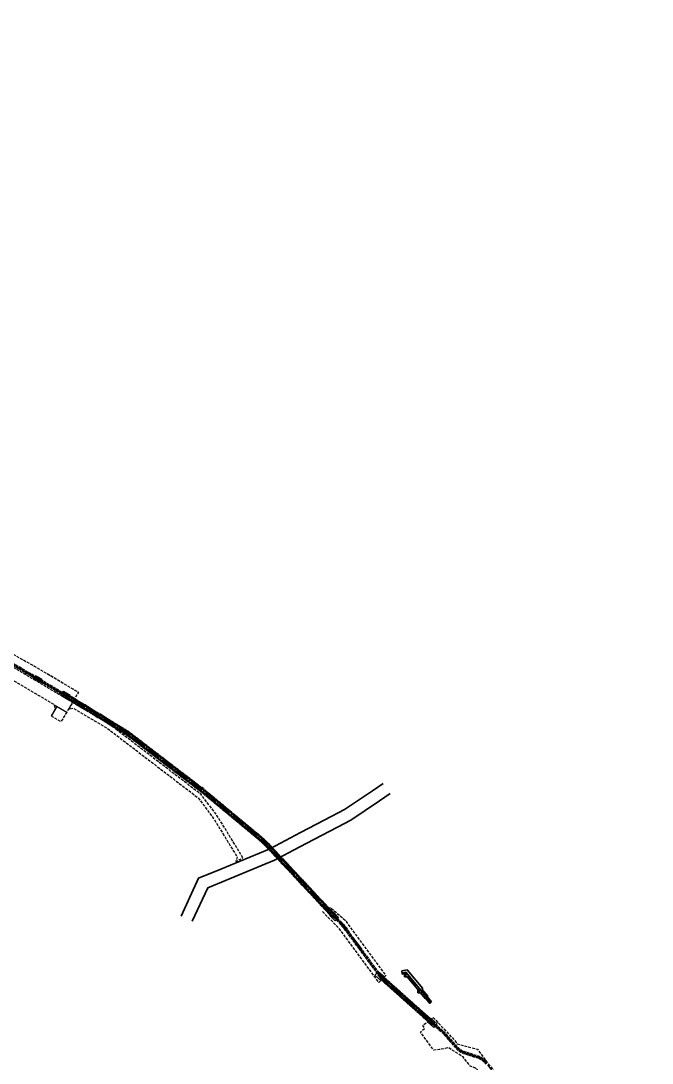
# Model space of a CAD drawing. Header units: metres. Extents: x 2692905 to 2694454, y 1247926 to 1251131.
# Drawn here: x 2693630 to 2694191, y 1248603 to 1249531 of the extents above; entities that cross this region are included whole.
import ezdxf

# ---------------------------------------------------------------- set-up
doc = ezdxf.new("R2010")
doc.units = ezdxf.units.M
for name, pattern in [('ACAD_ISO02W100', [15, 12, -3]), ('AV Servitute', [3.5, 2.5, -1]), ('AXE Kabelleitungsachse', [16, 12, -1.5, 1, -1.5]), ('Servitute', [3.2, 2.5, -0.7])]:
    doc.linetypes.add(name, pattern=pattern)
doc.layers.add('_KONSTRUKTION', color=6, linetype='Continuous', lineweight=25, plot=False)
doc.layers.add('Gewässerraum', color=7, linetype='Continuous', lineweight=35, true_color=0x00c7c7)
doc.layers.add('linie', color=7, linetype='Continuous', lineweight=25, true_color=0xff6161)
for name, color, linetype, lineweight in [('N1KLT_Achse', 1, 'AXE Kabelleitungsachse', 25), ('N1KLT_Rand', 1, 'Servitute', 50), ('SIT-BAU-TXT_sw025', 7, 'AV Servitute', 25), ('SIT-ROD-TXT_sw025', 7, 'AV Servitute', 25)]:
    doc.layers.add(name, color=color, linetype=linetype, lineweight=lineweight)

msp = doc.modelspace()

# ---------------------------------------------------------------- linework, layer by layer
at = {"linetype": 'ACAD_ISO02W100', "lineweight": 25, "ltscale": 0.1}
for p, q in [((2693916.44, 1248724.14), (2693917.24, 1248724.73)), ((2693917.68, 1248722.45), (2693916.44, 1248724.14)), ((2693916.72, 1248724.6), (2693916.65, 1248724.69)), ((2693917.24, 1248724.73), (2693918.49, 1248723.04)), ((2693917.68, 1248722.45), (2693918.49, 1248723.04))]:
    msp.add_line(p, q, dxfattribs=at)
at = {"linetype": 'Continuous', "lineweight": -2}
msp.add_lwpolyline([(2693917.64, 1248722.17), (2693916.16, 1248724.18), (2693917.29, 1248725.01), (2693918.77, 1248723)], close=True, dxfattribs=at)
at = {"layer": '_KONSTRUKTION', "transparency": 33554585}
for p, q in [((2693667.18, 1248931.23), (2693667.43, 1248931.66)), ((2693666.92, 1248930.8), (2693667.18, 1248931.23)), ((2693910.18, 1248731.56), (2693909.82, 1248731.21)), ((2693910.54, 1248731.91), (2693910.18, 1248731.56)), ((2693952.38, 1248679), (2693952.19, 1248678.77)), ((2693952.19, 1248678.77), (2693952.29, 1248678.88)), ((2693998.34, 1248635.96), (2693998.5, 1248635.82)), ((2693998.82, 1248636.19), (2693998.66, 1248636.33))]:
    msp.add_line(p, q, dxfattribs=at)
at = {"layer": '_KONSTRUKTION', "transparency": 33554687}
for p, q in [((2693656.71, 1248911.57), (2693661.8, 1248920.18)), ((2693659.22, 1248921.71), (2693670.41, 1248915.09)), ((2693973.39, 1248685.56, 452), (2693968.57, 1248684.7, 452)), ((2693968.57, 1248684.7, 452), (2693969.11, 1248681.65, 452)), ((2693969.11, 1248681.65, 452), (2693971.02, 1248681.99, 452)), ((2693972.3, 1248683.55, 452), (2693969.29, 1248683.02, 452)), ((2693969.29, 1248683.02, 454.5), (2693972.3, 1248683.55, 454.5)), ((2693969.34, 1248682.72, 452), (2693969.29, 1248683.02, 452)), ((2693969.29, 1248683.02, 454.5), (2693969.34, 1248682.72, 454.5)), ((2693969.34, 1248682.72, 452), (2693971.95, 1248683.19, 452)), ((2693971.95, 1248683.19, 454.5), (2693969.34, 1248682.72, 454.5)), ((2693971.02, 1248681.99, 452), (2693971.12, 1248679.4, 452)), ((2693971.95, 1248683.19, 452), (2693972.08, 1248679.43, 452)), ((2693972.08, 1248679.43, 454.5), (2693971.95, 1248683.19, 454.5)), ((2693972.25, 1248683.24, 452), (2693972.29, 1248683.25, 452)), ((2693972.29, 1248683.25, 454.5), (2693972.25, 1248683.24, 454.5)), ((2693972.38, 1248679.45, 452), (2693972.25, 1248683.24, 452)), ((2693972.25, 1248683.24, 454.5), (2693972.38, 1248679.45, 454.5)), ((2693972.29, 1248683.25, 452), (2693975.49, 1248679.45, 452)), ((2693975.49, 1248679.45, 454.5), (2693972.29, 1248683.25, 454.5)), ((2693972.3, 1248683.55, 452), (2693984.42, 1248669.14, 452)), ((2693984.42, 1248669.14, 454.5), (2693972.3, 1248683.55, 454.5)), ((2693987.24, 1248669.09, 452), (2693973.39, 1248685.56, 452)), ((2693971.12, 1248679.4, 452), (2693972.08, 1248679.43, 452)), ((2693972.08, 1248679.43, 454.5), (2693972.38, 1248679.45, 454.5)), ((2693972.38, 1248679.45, 452), (2693973.52, 1248679.49, 452)), ((2693973.52, 1248679.49, 452), (2693983.02, 1248668.19, 452)), ((2693974.8, 1248678.87, 452), (2693975.49, 1248679.45, 452)), ((2693975.49, 1248679.45, 454.5), (2693974.8, 1248678.87, 454.5)), ((2693974.8, 1248678.87, 452), (2693975.77, 1248677.72, 452)), ((2693975.77, 1248677.72, 454.5), (2693974.8, 1248678.87, 454.5)), ((2693976.46, 1248678.3, 452), (2693975.77, 1248677.72, 452)), ((2693976.46, 1248678.3, 454.5), (2693975.77, 1248677.72, 454.5)), ((2693976.46, 1248678.3, 452), (2693978.54, 1248675.82, 452)), ((2693978.54, 1248675.82, 454.5), (2693976.46, 1248678.3, 454.5)), ((2693977.85, 1248675.24, 452), (2693978.54, 1248675.82, 452)), ((2693978.54, 1248675.82, 454.5), (2693977.85, 1248675.24, 454.5)), ((2693977.85, 1248675.24, 452), (2693978.76, 1248674.16, 452)), ((2693978.76, 1248674.16, 454.5), (2693977.85, 1248675.24, 454.5)), ((2693978.38, 1248673.84, 452), (2693978.76, 1248674.16, 452)), ((2693978.76, 1248674.16, 454.5), (2693978.38, 1248673.84, 454.5)), ((2693978.38, 1248673.84, 452), (2693979.66, 1248672.31, 452)), ((2693979.66, 1248672.31, 454.5), (2693978.38, 1248673.84, 454.5)), ((2693980.05, 1248672.63, 452), (2693979.66, 1248672.31, 452)), ((2693980.05, 1248672.63, 454.5), (2693979.66, 1248672.31, 454.5)), ((2693980.05, 1248672.63, 452), (2693981.13, 1248671.34, 452)), ((2693981.13, 1248671.34, 454.5), (2693980.05, 1248672.63, 454.5)), ((2693981.82, 1248671.92, 452), (2693981.13, 1248671.34, 452)), ((2693981.82, 1248671.92, 454.5), (2693981.13, 1248671.34, 454.5)), ((2693981.82, 1248671.92, 452), (2693984.12, 1248669.19, 452)), ((2693984.12, 1248669.19, 454.5), (2693981.82, 1248671.92, 454.5)), ((2693983.02, 1248668.19, 452), (2693982.97, 1248665.11, 452)), ((2693982.97, 1248665.11, 452), (2693984.05, 1248665.09, 452)), ((2693984.12, 1248669.19, 452), (2693984.05, 1248665.09, 452)), ((2693984.05, 1248665.09, 454.5), (2693984.12, 1248669.19, 454.5)), ((2693984.05, 1248665.09, 454.5), (2693984.35, 1248665.09, 454.5)), ((2693984.35, 1248665.09, 452), (2693984.41, 1248668.43, 452)), ((2693984.41, 1248668.43, 454.5), (2693984.35, 1248665.09, 454.5)), ((2693984.35, 1248665.09, 452), (2693985.27, 1248665.07, 452)), ((2693984.61, 1248668.43, 452), (2693984.41, 1248668.43, 452)), ((2693984.41, 1248668.43, 454.5), (2693984.61, 1248668.43, 454.5)), ((2693984.42, 1248669.14, 452), (2693984.42, 1248669.12, 452)), ((2693984.42, 1248669.12, 454.5), (2693984.42, 1248669.14, 454.5)), ((2693986, 1248667.24, 452), (2693984.42, 1248669.12, 452)), ((2693984.42, 1248669.12, 454.5), (2693986, 1248667.24, 454.5)), ((2693984.61, 1248668.43, 452), (2693985.77, 1248667.05, 452)), ((2693984.61, 1248668.43, 452), (2693984.61, 1248668.43, 452)), ((2693984.61, 1248668.43, 454.5), (2693984.61, 1248668.43, 454.5)), ((2693985.77, 1248667.05, 454.5), (2693984.61, 1248668.43, 454.5)), ((2693985.27, 1248665.07, 452), (2693989.38, 1248660.17, 452)), ((2693985.77, 1248667.05, 452), (2693994.35, 1248656.48, 452)), ((2693994.35, 1248656.48, 454.5), (2693985.77, 1248667.05, 454.5)), ((2693994.58, 1248656.67, 452), (2693986, 1248667.24, 452)), ((2693986, 1248667.24, 454.5), (2693994.58, 1248656.67, 454.5)), ((2693986.48, 1248668.45, 452), (2693987.24, 1248669.09, 452)), ((2693991.76, 1248662.17, 452), (2693986.48, 1248668.45, 452)), ((2693989.38, 1248660.17, 452), (2693989.61, 1248660.37, 452)), ((2693989.61, 1248660.37, 452), (2693993.54, 1248655.7, 452)), ((2693991.3, 1248661.78, 452), (2693991.76, 1248662.17, 452)), ((2693995.22, 1248657.12, 452), (2693991.3, 1248661.78, 452)), ((2693993.54, 1248655.7, 452), (2693995.22, 1248657.12, 452)), ((2693994.58, 1248656.67, 452), (2693994.35, 1248656.48, 452)), ((2693994.58, 1248656.67, 454.5), (2693994.35, 1248656.48, 454.5))]:
    msp.add_line(p, q, dxfattribs=at)
at = {"layer": '_KONSTRUKTION', "transparency": 33554687, "extrusion": (-0.174729, 0.984617, 0)}
for p, q in [((2693968.57, 1248684.7, 451.3), (2693973.39, 1248685.56, 451.3)), ((2693973.39, 1248685.56, 452), (2693968.57, 1248684.7, 452)), ((2693968.57, 1248684.7, 452), (2693968.57, 1248684.7, 451.3)), ((2693969.29, 1248683.02, 454.5), (2693972.3, 1248683.55, 454.5)), ((2693972.3, 1248683.55, 452), (2693969.29, 1248683.02, 452)), ((2693969.29, 1248683.02, 452), (2693969.29, 1248683.02, 454.5)), ((2693972.3, 1248683.55, 454.5), (2693972.3, 1248683.55, 452)), ((2693973.39, 1248685.56, 452), (2693973.39, 1248685.56, 451.3))]:
    msp.add_line(p, q, dxfattribs=at)
at = {"layer": '_KONSTRUKTION', "transparency": 33554687, "extrusion": (0, 0, -1)}
for p, q in [((2693968.57, 1248684.7, 451.3), (2693973.39, 1248685.56, 451.3)), ((2693969.11, 1248681.65, 451.3), (2693968.57, 1248684.7, 451.3)), ((2693971.02, 1248681.99, 451.3), (2693969.11, 1248681.65, 451.3)), ((2693971.12, 1248679.4, 451.3), (2693971.02, 1248681.99, 451.3)), ((2693973.39, 1248685.56, 451.3), (2693987.24, 1248669.09, 451.3)), ((2693973.52, 1248679.49, 451.3), (2693971.12, 1248679.4, 451.3)), ((2693983.02, 1248668.19, 451.3), (2693973.52, 1248679.49, 451.3)), ((2693982.97, 1248665.11, 451.3), (2693983.02, 1248668.19, 451.3)), ((2693985.27, 1248665.07, 451.3), (2693982.97, 1248665.11, 451.3)), ((2693989.38, 1248660.17, 451.3), (2693985.27, 1248665.07, 451.3)), ((2693987.24, 1248669.09, 451.3), (2693986.48, 1248668.45, 451.3)), ((2693986.48, 1248668.45, 451.3), (2693991.76, 1248662.17, 451.3)), ((2693989.61, 1248660.37, 451.3), (2693989.38, 1248660.17, 451.3)), ((2693993.54, 1248655.7, 451.3), (2693989.61, 1248660.37, 451.3)), ((2693991.76, 1248662.17, 451.3), (2693991.3, 1248661.78, 451.3)), ((2693991.3, 1248661.78, 451.3), (2693995.22, 1248657.12, 451.3)), ((2693995.22, 1248657.12, 451.3), (2693993.54, 1248655.7, 451.3))]:
    msp.add_line(p, q, dxfattribs=at)
at = {"layer": '_KONSTRUKTION', "transparency": 33554687, "extrusion": (-0.984617, -0.174729, 0)}
for p, q in [((2693969.11, 1248681.65, 451.3), (2693968.57, 1248684.7, 451.3)), ((2693968.57, 1248684.7, 452), (2693969.11, 1248681.65, 452)), ((2693968.57, 1248684.7, 452), (2693968.57, 1248684.7, 451.3)), ((2693969.11, 1248681.65, 452), (2693969.11, 1248681.65, 451.3)), ((2693969.29, 1248683.02, 454.5), (2693969.34, 1248682.72, 454.5)), ((2693969.29, 1248683.02, 452), (2693969.29, 1248683.02, 454.5)), ((2693969.34, 1248682.72, 452), (2693969.29, 1248683.02, 452)), ((2693969.34, 1248682.72, 454.5), (2693969.34, 1248682.72, 452))]:
    msp.add_line(p, q, dxfattribs=at)
at = {"layer": '_KONSTRUKTION', "transparency": 33554687, "extrusion": (0.174729, -0.984617, 0)}
for p, q in [((2693971.02, 1248681.99, 451.3), (2693969.11, 1248681.65, 451.3)), ((2693969.11, 1248681.65, 452), (2693971.02, 1248681.99, 452)), ((2693969.11, 1248681.65, 452), (2693969.11, 1248681.65, 451.3)), ((2693971.95, 1248683.19, 454.5), (2693969.34, 1248682.72, 454.5)), ((2693969.34, 1248682.72, 452), (2693971.95, 1248683.19, 452)), ((2693969.34, 1248682.72, 454.5), (2693969.34, 1248682.72, 452)), ((2693971.02, 1248681.99, 452), (2693971.02, 1248681.99, 451.3)), ((2693971.95, 1248683.19, 454.5), (2693971.95, 1248683.19, 452)), ((2693972.29, 1248683.25, 454.5), (2693972.25, 1248683.24, 454.5)), ((2693972.25, 1248683.24, 452), (2693972.29, 1248683.25, 452)), ((2693972.25, 1248683.24, 452), (2693972.25, 1248683.24, 454.5)), ((2693972.29, 1248683.25, 454.5), (2693972.29, 1248683.25, 452))]:
    msp.add_line(p, q, dxfattribs=at)
at = {"layer": '_KONSTRUKTION', "transparency": 33554687, "extrusion": (-0.999352, -0.035997, 0)}
for p, q in [((2693971.12, 1248679.4, 451.3), (2693971.02, 1248681.99, 451.3)), ((2693971.02, 1248681.99, 452), (2693971.12, 1248679.4, 452)), ((2693971.02, 1248681.99, 452), (2693971.02, 1248681.99, 451.3)), ((2693972.08, 1248679.43, 454.5), (2693971.95, 1248683.19, 454.5)), ((2693971.95, 1248683.19, 454.5), (2693971.95, 1248683.19, 452)), ((2693971.95, 1248683.19, 452), (2693972.08, 1248679.43, 452)), ((2693971.12, 1248679.4, 452), (2693971.12, 1248679.4, 451.3)), ((2693972.08, 1248679.43, 452), (2693972.08, 1248679.43, 454.5))]:
    msp.add_line(p, q, dxfattribs=at)
at = {"layer": '_KONSTRUKTION', "transparency": 33554687, "extrusion": (0.999352, 0.035997, 0)}
for p, q in [((2693972.38, 1248679.45, 452), (2693972.25, 1248683.24, 452)), ((2693972.25, 1248683.24, 452), (2693972.25, 1248683.24, 454.5)), ((2693972.25, 1248683.24, 454.5), (2693972.38, 1248679.45, 454.5)), ((2693972.38, 1248679.45, 454.5), (2693972.38, 1248679.45, 452))]:
    msp.add_line(p, q, dxfattribs=at)
at = {"layer": '_KONSTRUKTION', "transparency": 33554687, "extrusion": (-0.765338, -0.643628, 0)}
for p, q in [((2693975.49, 1248679.45, 454.5), (2693972.29, 1248683.25, 454.5)), ((2693972.29, 1248683.25, 454.5), (2693972.29, 1248683.25, 452)), ((2693972.29, 1248683.25, 452), (2693975.49, 1248679.45, 452)), ((2693983.02, 1248668.19, 451.3), (2693973.52, 1248679.49, 451.3)), ((2693973.52, 1248679.49, 452), (2693983.02, 1248668.19, 452)), ((2693973.52, 1248679.49, 452), (2693973.52, 1248679.49, 451.3)), ((2693974.8, 1248678.87, 452), (2693975.77, 1248677.72, 452)), ((2693975.77, 1248677.72, 454.5), (2693974.8, 1248678.87, 454.5)), ((2693974.8, 1248678.87, 454.5), (2693974.8, 1248678.87, 452)), ((2693975.49, 1248679.45, 452), (2693975.49, 1248679.45, 454.5)), ((2693975.77, 1248677.72, 452), (2693975.77, 1248677.72, 454.5)), ((2693976.46, 1248678.3, 454.5), (2693976.46, 1248678.3, 452)), ((2693976.46, 1248678.3, 452), (2693978.54, 1248675.82, 452)), ((2693978.54, 1248675.82, 454.5), (2693976.46, 1248678.3, 454.5)), ((2693978.76, 1248674.16, 454.5), (2693977.85, 1248675.24, 454.5)), ((2693977.85, 1248675.24, 454.5), (2693977.85, 1248675.24, 452)), ((2693977.85, 1248675.24, 452), (2693978.76, 1248674.16, 452)), ((2693978.38, 1248673.84, 452), (2693979.66, 1248672.31, 452)), ((2693979.66, 1248672.31, 454.5), (2693978.38, 1248673.84, 454.5)), ((2693978.38, 1248673.84, 454.5), (2693978.38, 1248673.84, 452)), ((2693978.54, 1248675.82, 452), (2693978.54, 1248675.82, 454.5)), ((2693978.76, 1248674.16, 452), (2693978.76, 1248674.16, 454.5)), ((2693979.66, 1248672.31, 452), (2693979.66, 1248672.31, 454.5)), ((2693980.05, 1248672.63, 454.5), (2693980.05, 1248672.63, 452)), ((2693980.05, 1248672.63, 452), (2693981.13, 1248671.34, 452)), ((2693981.13, 1248671.34, 454.5), (2693980.05, 1248672.63, 454.5)), ((2693981.82, 1248671.92, 454.5), (2693981.82, 1248671.92, 452)), ((2693981.82, 1248671.92, 452), (2693984.12, 1248669.19, 452)), ((2693984.12, 1248669.19, 454.5), (2693981.82, 1248671.92, 454.5)), ((2693981.13, 1248671.34, 452), (2693981.13, 1248671.34, 454.5)), ((2693983.02, 1248668.19, 452), (2693983.02, 1248668.19, 451.3)), ((2693984.12, 1248669.19, 454.5), (2693984.12, 1248669.19, 452)), ((2693984.61, 1248668.43, 454.5), (2693984.61, 1248668.43, 452)), ((2693984.61, 1248668.43, 452), (2693985.77, 1248667.05, 452)), ((2693985.77, 1248667.05, 454.5), (2693984.61, 1248668.43, 454.5)), ((2693989.38, 1248660.17, 451.3), (2693985.27, 1248665.07, 451.3)), ((2693985.27, 1248665.07, 452), (2693989.38, 1248660.17, 452)), ((2693985.27, 1248665.07, 452), (2693985.27, 1248665.07, 451.3)), ((2693985.77, 1248667.05, 452), (2693985.77, 1248667.05, 454.5)), ((2693989.38, 1248660.17, 452), (2693989.38, 1248660.17, 451.3)), ((2693993.54, 1248655.7, 451.3), (2693989.61, 1248660.37, 451.3)), ((2693989.61, 1248660.37, 452), (2693993.54, 1248655.7, 452)), ((2693989.61, 1248660.37, 452), (2693989.61, 1248660.37, 451.3)), ((2693993.54, 1248655.7, 452), (2693993.54, 1248655.7, 451.3))]:
    msp.add_line(p, q, dxfattribs=at)
at = {"layer": '_KONSTRUKTION', "transparency": 33554687, "extrusion": (0.765338, 0.643628, 0)}
for p, q in [((2693984.42, 1248669.14, 454.5), (2693972.3, 1248683.55, 454.5)), ((2693972.3, 1248683.55, 452), (2693984.42, 1248669.14, 452)), ((2693972.3, 1248683.55, 454.5), (2693972.3, 1248683.55, 452)), ((2693973.39, 1248685.56, 451.3), (2693987.24, 1248669.09, 451.3)), ((2693973.39, 1248685.56, 452), (2693973.39, 1248685.56, 451.3)), ((2693987.24, 1248669.09, 452), (2693973.39, 1248685.56, 452)), ((2693984.42, 1248669.14, 454.5), (2693984.42, 1248669.14, 452)), ((2693986, 1248667.24, 452), (2693984.42, 1248669.12, 452)), ((2693984.42, 1248669.12, 452), (2693984.42, 1248669.12, 454.5)), ((2693984.42, 1248669.12, 454.5), (2693986, 1248667.24, 454.5)), ((2693986, 1248667.24, 454.5), (2693986, 1248667.24, 452)), ((2693986.48, 1248668.45, 451.3), (2693991.76, 1248662.17, 451.3)), ((2693986.48, 1248668.45, 452), (2693986.48, 1248668.45, 451.3)), ((2693991.76, 1248662.17, 452), (2693986.48, 1248668.45, 452)), ((2693987.24, 1248669.09, 451.3), (2693987.24, 1248669.09, 452)), ((2693991.3, 1248661.78, 451.3), (2693995.22, 1248657.12, 451.3)), ((2693991.3, 1248661.78, 452), (2693991.3, 1248661.78, 451.3)), ((2693995.22, 1248657.12, 452), (2693991.3, 1248661.78, 452)), ((2693991.76, 1248662.17, 452), (2693991.76, 1248662.17, 451.3)), ((2693995.22, 1248657.12, 452), (2693995.22, 1248657.12, 451.3))]:
    msp.add_line(p, q, dxfattribs=at)
at = {"layer": '_KONSTRUKTION', "transparency": 33554687, "extrusion": (0.035997, -0.999352, 0)}
for p, q in [((2693973.52, 1248679.49, 451.3), (2693971.12, 1248679.4, 451.3)), ((2693971.12, 1248679.4, 452), (2693972.08, 1248679.43, 452)), ((2693971.12, 1248679.4, 452), (2693971.12, 1248679.4, 451.3)), ((2693972.08, 1248679.43, 454.5), (2693972.38, 1248679.45, 454.5)), ((2693972.08, 1248679.43, 452), (2693972.08, 1248679.43, 454.5)), ((2693972.38, 1248679.45, 452), (2693973.52, 1248679.49, 452)), ((2693972.38, 1248679.45, 454.5), (2693972.38, 1248679.45, 452)), ((2693973.52, 1248679.49, 452), (2693973.52, 1248679.49, 451.3))]:
    msp.add_line(p, q, dxfattribs=at)
at = {"layer": '_KONSTRUKTION', "transparency": 33554687, "extrusion": (-0.643628, 0.765338, 0)}
for p, q in [((2693975.49, 1248679.45, 454.5), (2693974.8, 1248678.87, 454.5)), ((2693974.8, 1248678.87, 452), (2693975.49, 1248679.45, 452)), ((2693974.8, 1248678.87, 454.5), (2693974.8, 1248678.87, 452)), ((2693975.49, 1248679.45, 452), (2693975.49, 1248679.45, 454.5)), ((2693978.54, 1248675.82, 454.5), (2693977.85, 1248675.24, 454.5)), ((2693977.85, 1248675.24, 452), (2693978.54, 1248675.82, 452)), ((2693977.85, 1248675.24, 454.5), (2693977.85, 1248675.24, 452)), ((2693978.76, 1248674.16, 454.5), (2693978.38, 1248673.84, 454.5)), ((2693978.38, 1248673.84, 452), (2693978.76, 1248674.16, 452)), ((2693978.38, 1248673.84, 454.5), (2693978.38, 1248673.84, 452)), ((2693978.54, 1248675.82, 452), (2693978.54, 1248675.82, 454.5)), ((2693978.76, 1248674.16, 452), (2693978.76, 1248674.16, 454.5))]:
    msp.add_line(p, q, dxfattribs=at)
at = {"layer": '_KONSTRUKTION', "transparency": 33554687, "extrusion": (0.643628, -0.765338, 0)}
for p, q in [((2693976.46, 1248678.3, 452), (2693975.77, 1248677.72, 452)), ((2693976.46, 1248678.3, 454.5), (2693975.77, 1248677.72, 454.5)), ((2693975.77, 1248677.72, 452), (2693975.77, 1248677.72, 454.5)), ((2693976.46, 1248678.3, 454.5), (2693976.46, 1248678.3, 452)), ((2693980.05, 1248672.63, 452), (2693979.66, 1248672.31, 452)), ((2693980.05, 1248672.63, 454.5), (2693979.66, 1248672.31, 454.5)), ((2693979.66, 1248672.31, 452), (2693979.66, 1248672.31, 454.5)), ((2693980.05, 1248672.63, 454.5), (2693980.05, 1248672.63, 452)), ((2693981.82, 1248671.92, 452), (2693981.13, 1248671.34, 452)), ((2693981.82, 1248671.92, 454.5), (2693981.13, 1248671.34, 454.5)), ((2693981.82, 1248671.92, 454.5), (2693981.82, 1248671.92, 452)), ((2693981.13, 1248671.34, 452), (2693981.13, 1248671.34, 454.5)), ((2693987.24, 1248669.09, 451.3), (2693986.48, 1248668.45, 451.3)), ((2693986.48, 1248668.45, 452), (2693987.24, 1248669.09, 452)), ((2693986.48, 1248668.45, 452), (2693986.48, 1248668.45, 451.3)), ((2693987.24, 1248669.09, 451.3), (2693987.24, 1248669.09, 452)), ((2693989.61, 1248660.37, 451.3), (2693989.38, 1248660.17, 451.3)), ((2693989.38, 1248660.17, 452), (2693989.61, 1248660.37, 452)), ((2693989.38, 1248660.17, 452), (2693989.38, 1248660.17, 451.3)), ((2693989.61, 1248660.37, 452), (2693989.61, 1248660.37, 451.3)), ((2693991.76, 1248662.17, 451.3), (2693991.3, 1248661.78, 451.3)), ((2693991.3, 1248661.78, 452), (2693991.76, 1248662.17, 452)), ((2693991.3, 1248661.78, 452), (2693991.3, 1248661.78, 451.3)), ((2693991.76, 1248662.17, 452), (2693991.76, 1248662.17, 451.3)), ((2693995.22, 1248657.12, 451.3), (2693993.54, 1248655.7, 451.3)), ((2693993.54, 1248655.7, 452), (2693995.22, 1248657.12, 452)), ((2693993.54, 1248655.7, 452), (2693993.54, 1248655.7, 451.3)), ((2693995.22, 1248657.12, 452), (2693995.22, 1248657.12, 451.3))]:
    msp.add_line(p, q, dxfattribs=at)
at = {"layer": '_KONSTRUKTION', "transparency": 33554687, "extrusion": (-0.999866, 0.016355, 0)}
for p, q in [((2693982.97, 1248665.11, 451.3), (2693983.02, 1248668.19, 451.3)), ((2693983.02, 1248668.19, 452), (2693982.97, 1248665.11, 452)), ((2693982.97, 1248665.11, 452), (2693982.97, 1248665.11, 451.3)), ((2693983.02, 1248668.19, 452), (2693983.02, 1248668.19, 451.3)), ((2693984.05, 1248665.09, 454.5), (2693984.12, 1248669.19, 454.5)), ((2693984.12, 1248669.19, 452), (2693984.05, 1248665.09, 452)), ((2693984.05, 1248665.09, 452), (2693984.05, 1248665.09, 454.5)), ((2693984.12, 1248669.19, 454.5), (2693984.12, 1248669.19, 452))]:
    msp.add_line(p, q, dxfattribs=at)
at = {"layer": '_KONSTRUKTION', "transparency": 33554687, "extrusion": (-0.016355, -0.999866, 0)}
for p, q in [((2693982.97, 1248665.11, 452), (2693984.05, 1248665.09, 452)), ((2693982.97, 1248665.11, 452), (2693982.97, 1248665.11, 451.3)), ((2693985.27, 1248665.07, 451.3), (2693982.97, 1248665.11, 451.3)), ((2693984.05, 1248665.09, 454.5), (2693984.35, 1248665.09, 454.5)), ((2693984.05, 1248665.09, 452), (2693984.05, 1248665.09, 454.5)), ((2693984.35, 1248665.09, 454.5), (2693984.35, 1248665.09, 452)), ((2693984.35, 1248665.09, 452), (2693985.27, 1248665.07, 452)), ((2693984.41, 1248668.43, 454.5), (2693984.61, 1248668.43, 454.5)), ((2693984.41, 1248668.43, 452), (2693984.41, 1248668.43, 454.5)), ((2693984.61, 1248668.43, 452), (2693984.41, 1248668.43, 452)), ((2693984.61, 1248668.43, 454.5), (2693984.61, 1248668.43, 452)), ((2693985.27, 1248665.07, 452), (2693985.27, 1248665.07, 451.3))]:
    msp.add_line(p, q, dxfattribs=at)
at = {"layer": '_KONSTRUKTION', "transparency": 33554687, "extrusion": (0.999866, -0.016355, 0)}
for p, q in [((2693984.41, 1248668.43, 454.5), (2693984.35, 1248665.09, 454.5)), ((2693984.35, 1248665.09, 452), (2693984.41, 1248668.43, 452)), ((2693984.35, 1248665.09, 454.5), (2693984.35, 1248665.09, 452)), ((2693984.41, 1248668.43, 452), (2693984.41, 1248668.43, 454.5)), ((2693984.42, 1248669.14, 452), (2693984.42, 1248669.12, 452)), ((2693984.42, 1248669.14, 454.5), (2693984.42, 1248669.14, 452)), ((2693984.42, 1248669.12, 454.5), (2693984.42, 1248669.14, 454.5)), ((2693984.42, 1248669.12, 452), (2693984.42, 1248669.12, 454.5)), ((2693984.61, 1248668.43, 452), (2693984.61, 1248668.43, 452)), ((2693984.61, 1248668.43, 454.5), (2693984.61, 1248668.43, 452)), ((2693984.61, 1248668.43, 454.5), (2693984.61, 1248668.43, 454.5)), ((2693984.61, 1248668.43, 454.5), (2693984.61, 1248668.43, 452))]:
    msp.add_line(p, q, dxfattribs=at)
at = {"layer": '_KONSTRUKTION', "transparency": 33554687, "extrusion": (-0.776455, -0.630173, 0)}
for p, q in [((2693985.77, 1248667.05, 452), (2693994.35, 1248656.48, 452)), ((2693994.35, 1248656.48, 454.5), (2693985.77, 1248667.05, 454.5)), ((2693985.77, 1248667.05, 452), (2693985.77, 1248667.05, 454.5)), ((2693994.35, 1248656.48, 452), (2693994.35, 1248656.48, 454.5))]:
    msp.add_line(p, q, dxfattribs=at)
at = {"layer": '_KONSTRUKTION', "transparency": 33554687, "extrusion": (0.776455, 0.630173, 0)}
for p, q in [((2693986, 1248667.24, 454.5), (2693986, 1248667.24, 452)), ((2693986, 1248667.24, 454.5), (2693994.58, 1248656.67, 454.5)), ((2693994.58, 1248656.67, 452), (2693986, 1248667.24, 452)), ((2693994.58, 1248656.67, 454.5), (2693994.58, 1248656.67, 452))]:
    msp.add_line(p, q, dxfattribs=at)
at = {"layer": '_KONSTRUKTION', "transparency": 33554687, "extrusion": (0.630173, -0.776455, 0)}
for p, q in [((2693994.58, 1248656.67, 452), (2693994.35, 1248656.48, 452)), ((2693994.58, 1248656.67, 454.5), (2693994.35, 1248656.48, 454.5)), ((2693994.35, 1248656.48, 452), (2693994.35, 1248656.48, 454.5)), ((2693994.58, 1248656.67, 454.5), (2693994.58, 1248656.67, 452))]:
    msp.add_line(p, q, dxfattribs=at)
at = {"layer": 'Gewässerraum', "linetype": 'ByBlock', "flags": 128}
for points in [[(2693952.16, 1248851.68), (2693942.51, 1248845.1), (2693917.66, 1248828.48), (2693906.34, 1248822.45), (2693878.46, 1248807.86), (2693851.88, 1248793.81), (2693850.6, 1248793.12), (2693807.62, 1248775.42), (2693787.72, 1248767.32), (2693772.15, 1248733.55)], [(2693958.36, 1248842.59), (2693948.67, 1248835.98), (2693923.31, 1248819.03), (2693911.48, 1248812.72), (2693883.58, 1248798.13), (2693857.05, 1248784.1), (2693855.31, 1248783.17), (2693811.79, 1248765.24), (2693795.89, 1248758.77), (2693782.14, 1248728.94)]]:
    msp.add_lwpolyline(points, dxfattribs=at)
at = {"layer": 'linie', "linetype": 'ACAD_ISO02W100', "lineweight": 25, "ltscale": 0.1}
for p, q in [((2693641.26, 1248944.88), (2693642.74, 1248947.38)), ((2693646.6, 1248941.72), (2693641.26, 1248944.88)), ((2693641.82, 1248944.55), (2693643.3, 1248947.05)), ((2693648.07, 1248944.22), (2693642.74, 1248947.38)), ((2693647.52, 1248944.55), (2693646.04, 1248942.05)), ((2693646.6, 1248941.72), (2693648.07, 1248944.22))]:
    msp.add_line(p, q, dxfattribs=at)
at = {"layer": 'linie', "linetype": 'Continuous', "lineweight": -2}
for p, q in [((2693641.78, 1248946.14), (2693647.46, 1248942.78)), ((2693641.88, 1248946.32), (2693647.56, 1248942.96))]:
    msp.add_line(p, q, dxfattribs=at)
msp.add_lwpolyline([(2693646.67, 1248941.45), (2693640.99, 1248944.81), (2693642.67, 1248947.65), (2693648.35, 1248944.29)], close=True, dxfattribs=at)
at = {"layer": 'linie', "transparency": 33554687, "flags": 128}
for points in [[(2693665.17, 1248929.8), (2693667.46, 1248933.68), (2693673.49, 1248930.11), (2693671.2, 1248926.24)], [(2693904.31, 1248734.22), (2693907.53, 1248737.36), (2693912.42, 1248732.35), (2693909.2, 1248729.21)], [(2693944.74, 1248680.89), (2693947.7, 1248684.28), (2693952.98, 1248679.68), (2693950.02, 1248676.29)], [(2693991.91, 1248638.91), (2693994.87, 1248642.3), (2694000.14, 1248637.7), (2693997.18, 1248634.31)]]:
    msp.add_lwpolyline(points, close=True, dxfattribs=at)
at = {"layer": 'N1KLT_Achse', "transparency": 33554585, "flags": 128}
for points in [[(2694174.14, 1248421.92), (2694174.34, 1248420.84), (2694179.38, 1248419.06), (2694190.18, 1248429.31, 0.152317), (2694191.34, 1248431.39, 0.284447), (2694188.9, 1248438.13), (2694187.13, 1248439.64), (2694157.11, 1248465.34, 0.092277), (2694150.77, 1248469), (2694141.48, 1248472.28, -0.136523), (2694132.7, 1248478.44), (2694128.97, 1248482.97), (2694128.58, 1248483.49), (2694127.98, 1248484.29), (2694124.39, 1248489.12), (2694090.03, 1248542.69), (2694086.37, 1248547.47), (2694073.55, 1248564.23), (2694044.1, 1248602.26), (2694043.61, 1248602.9, 0.150662), (2694036.38, 1248607.98), (2694024.3, 1248611.9, -0.135941), (2694017.62, 1248616.32), (2694006.9, 1248628.62, 0.017028), (2694006.21, 1248629.37, 0.017106), (2694005.46, 1248630.07), (2693997.91, 1248636.66), (2693993.39, 1248640.61), (2693951.5, 1248677.98), (2693947.58, 1248682.62), (2693916.49, 1248724.91, 0.034852), (2693915.14, 1248726.5), (2693910.89, 1248730.86), (2693905.92, 1248735.79), (2693877.77, 1248765.89), (2693850.31, 1248795.27, 0.03159), (2693841.12, 1248803.93), (2693793.9, 1248843.12, 0.009747), (2693790.86, 1248845.55), (2693756.98, 1248871.5), (2693728.82, 1248893.08, 0.026549), (2693720.06, 1248899.08), (2693696, 1248913.75), (2693672.34, 1248928.18), (2693616.99, 1248960.93), (2693583.4, 1248979.97, 0.041732), (2693580.37, 1248981.36), (2693555.1, 1248990.55, -0.027349), (2693553.09, 1248991.41), (2693487.13, 1249023.95), (2693465.69, 1249033.75, 0.01026), (2693464.94, 1249034.07), (2693344.92, 1249083.1), (2693326.49, 1249090.24, -0.016848), (2693325.25, 1249090.77), (2693282.43, 1249110.78), (2693251.88, 1249125.31, -0.069364), (2693247.27, 1249128.35), (2693231.99, 1249141.78, 0.065), (2693227.69, 1249144.67), (2693225.73, 1249145.65), (2693220.32, 1249148.24), (2693178.65, 1249168.23, -0.011052), (2693177.86, 1249168.63), (2693126.18, 1249196.25), (2693124.83, 1249196.95), (2693124.31, 1249197.22, -0.02357), (2693116.18, 1249201.98), (2693108.9, 1249206.72), (2693048.71, 1249246.06), (2693014.65, 1249269.36, -0.045156), (2693000.75, 1249280.84), (2692982.25, 1249299.25, -0.054309), (2692954.84, 1249333.91, -0.032393), (2692942.27, 1249357.13), (2692932.56, 1249378.22), (2692929.64, 1249384.58, -0.063179), (2692928.11, 1249389.38), (2692921.71, 1249424.46), (2692919.84, 1249434.76), (2692919.51, 1249436.43), (2692914.16, 1249474.98, -0.04376), (2692913.95, 1249478.97), (2692914.93, 1249505.61, 0.032126), (2692914.89, 1249506.89), (2692914.46, 1249511.62, -0.060378), (2692914.49, 1249512.82), (2692916.8, 1249528.16, -0.047943), (2692917.03, 1249529.09), (2692918.23, 1249532.45, 0.032198), (2692918.58, 1249533.69), (2692923.11, 1249554.71, -0.023642), (2692923.66, 1249556.81), (2692929.36, 1249574.79), (2692931.73, 1249582.28), (2692932.03, 1249583.24, 0.041787), (2692932.22, 1249584.05), (2692932.96, 1249589.34, -0.053466), (2692934.45, 1249594.05), (2692937.26, 1249600.47), (2692949.99, 1249629.25), (2692959.15, 1249650.34, -0.024241), (2692962.15, 1249656.42), (2692965.84, 1249663.06), (2692977.59, 1249684.22), (2692991.69, 1249709.04, 0.012389), (2692992.16, 1249709.91), (2693011.28, 1249743.84), (2693015.18, 1249751.17), (2693024.35, 1249768.42, 0.053892), (2693032.34, 1249788.38, -0.087537), (2693045.12, 1249815, -0.195073), (2693099.15, 1249849.11), (2693114.36, 1249851.84, 0.290863), (2693120.67, 1249857.65), (2693121.01, 1249858.92), (2693125.89, 1249877.19), (2693127.57, 1249883.51), (2693140.11, 1249931.55, 0.02744), (2693140.44, 1249933.16), (2693143.12, 1249951.47, 0.028108), (2693143.27, 1249953.15), (2693144.07, 1249977.31), (2693143.98, 1249982.58), (2693143.64, 1250000.36, -0.046347), (2693143.84, 1250003.12), (2693146.29, 1250017.71), (2693148.73, 1250032.29, -0.122467), (2693151.61, 1250038.93), (2693156.11, 1250044.81), (2693157.36, 1250046.45, -0.088242), (2693165.11, 1250053.54), (2693183.25, 1250065.05), (2693190.89, 1250069.9), (2693238.34, 1250119.75), (2693242.62, 1250125.57), (2693278.45, 1250171.76, 0.139413), (2693288.67, 1250197.13), (2693290.75, 1250216.67), (2693292.03, 1250228.32), (2693293.88, 1250246.14, -0.034322), (2693294.11, 1250247.49), (2693295.06, 1250251.36, 0.032939), (2693295.18, 1250252.01), (2693296.89, 1250267.71, 0.039634), (2693296.91, 1250268.5), (2693296.71, 1250272.32, -0.038889), (2693296.75, 1250273.87), (2693298.25, 1250288.35, -0.162254), (2693304.76, 1250302.75), (2693368.78, 1250371.95, 0.015069), (2693369.77, 1250373.08), (2693418.23, 1250432.25, -0.024507), (2693419.87, 1250434.06), (2693462.19, 1250476.47, 0.110411), (2693467.14, 1250486.19), (2693473.39, 1250510.56, -0.018372), (2693473.81, 1250511.97), (2693475.46, 1250516.8, -0.006465), (2693475.63, 1250517.29), (2693479.59, 1250527.98, -0.047519), (2693481.3, 1250531.37), (2693482.31, 1250532.97, -0.098839), (2693487.7, 1250538.65), (2693491.63, 1250541.42, 0.081874), (2693496.26, 1250545.99), (2693502.98, 1250555.21, -0.053204), (2693505.82, 1250558.36), (2693511.07, 1250563.05, 0.033558), (2693512.95, 1250564.96), (2693516.79, 1250569.45, 0.24339), (2693518.83, 1250579.11, -0.196831), (2693519.34, 1250585.44), (2693522.8, 1250593.62, 0.292366), (2693518.29, 1250620.18), (2693484.41, 1250657.49, -0.388398), (2693484.52, 1250697.99), (2693509.46, 1250725.1), (2693518.95, 1250736.76), (2693523.16, 1250742.91), (2693527.08, 1250749.38), (2693547.23, 1250785.54, 0.084738), (2693549.47, 1250791.89), (2693563.56, 1250873.92, -0.192431), (2693571.54, 1250888.29)], [(2693947.32, 1248682.38, -0.010226), (2693947.55, 1248682.03), (2693949.98, 1248678.22, 0.068812), (2693951.73, 1248676.17), (2693992.02, 1248640.22, 0.037968), (2693993.21, 1248639.31), (2693997.07, 1248636.8, -0.017901), (2693997.66, 1248636.38, -0.017901)], [(2693947.89, 1248682.9, 0.024262), (2693948.59, 1248682.21), (2693952.28, 1248678.89, 0.000757), (2693952.31, 1248678.87), (2693993.69, 1248641.94, -0.033095), (2693994.6, 1248641.01), (2693997.65, 1248637.47, 0.01785), (2693998.14, 1248636.93, 0.01785)]]:
    msp.add_lwpolyline(points, format="xyb", dxfattribs=at)
at = {"layer": 'N1KLT_Achse', "transparency": 33554687, "flags": 128}
for points in [[(2693666.45, 1248931.96), (2693666.59, 1248931.87, 0.041311), (2693668.08, 1248931.15), (2693672.15, 1248929.57, -0.044636), (2693673.74, 1248928.79), (2693696.65, 1248914.82), (2693720.71, 1248900.15, -0.026549), (2693729.58, 1248894.07), (2693757.74, 1248872.5), (2693791.62, 1248846.54, -0.009747), (2693794.7, 1248844.08), (2693841.92, 1248804.89, -0.03159), (2693851.22, 1248796.13), (2693878.69, 1248766.75), (2693906.38, 1248737.13, -0.032034), (2693907.19, 1248736.14), (2693909.87, 1248732.41, 0.041469), (2693910.95, 1248731.15), (2693911.07, 1248731.03)], [(2693666.19, 1248931.53), (2693666.34, 1248931.44, -0.041315), (2693667.69, 1248930.48), (2693671.12, 1248927.59, 0.03799), (2693672.36, 1248926.7), (2693695.35, 1248912.68), (2693719.41, 1248898.01, -0.026549), (2693728.06, 1248892.09), (2693756.22, 1248870.51), (2693790.1, 1248844.56, -0.009747), (2693793.11, 1248842.16), (2693840.33, 1248802.97, -0.03159), (2693849.4, 1248794.42), (2693876.86, 1248765.04), (2693904.33, 1248735.66, 0.050596), (2693905.85, 1248734.33), (2693909.33, 1248731.86, -0.041253), (2693910.59, 1248730.8), (2693910.71, 1248730.68)]]:
    msp.add_lwpolyline(points, format="xyb", dxfattribs=at)
at = {"layer": 'N1KLT_Rand', "linetype": 'ByBlock'}
msp.add_line((2693924.82, 1248714.43), (2693931.45, 1248705.41), dxfattribs=at)
at = {"layer": 'N1KLT_Rand', "transparency": 33554687, "flags": 128}
for points in [[(2692929.18, 1249384.37), (2692929.23, 1249384.27, -0.04453), (2692929.82, 1249382.62), (2692930.64, 1249379.43, 0.04453), (2692931.25, 1249377.73), (2692931.29, 1249377.63), (2692941, 1249356.54, 0.032393), (2692953.65, 1249333.16, 0.054316), (2692981.25, 1249298.27), (2692999.77, 1249279.84, 0.045156), (2693013.86, 1249268.21), (2693047.93, 1249244.9), (2693108.14, 1249205.54), (2693115.41, 1249200.81, 0.02357), (2693123.66, 1249195.98), (2693124.18, 1249195.71), (2693124.93, 1249195.32, 0.034124), (2693126.18, 1249194.78), (2693130.54, 1249193.23, -0.037304), (2693131.9, 1249192.62), (2693177.62, 1249168.19, 0.011052), (2693178.43, 1249167.78), (2693219.42, 1249148.12, -0.037311), (2693220.71, 1249147.38), (2693224.55, 1249144.77, 0.033747), (2693225.71, 1249144.09), (2693227.07, 1249143.42, -0.065), (2693231.07, 1249140.73), (2693246.35, 1249127.3, 0.069364), (2693251.28, 1249124.05), (2693281.84, 1249109.51), (2693324.65, 1249089.51, 0.016848), (2693325.98, 1249088.94), (2693344.4, 1249081.8), (2693464.41, 1249032.78, -0.01026), (2693465.11, 1249032.48), (2693486.53, 1249022.68), (2693552.47, 1248990.16, 0.027349), (2693554.63, 1248989.24), (2693579.89, 1248980.05, -0.041732), (2693582.71, 1248978.75), (2693609.69, 1248963.61, 0.03259), (2693610.86, 1248963.04), (2693615.19, 1248961.28, -0.03725), (2693616.52, 1248960.62), (2693666.28, 1248931.18, -0.037245), (2693667.5, 1248930.33), (2693671.1, 1248927.4, 0.033921), (2693672.21, 1248926.62), (2693695.27, 1248912.55), (2693719.33, 1248897.88, -0.026549), (2693727.96, 1248891.97), (2693756.13, 1248870.39), (2693790.01, 1248844.44, -0.009747), (2693793.01, 1248842.04), (2693840.23, 1248802.85, -0.03159), (2693849.29, 1248794.32), (2693876.75, 1248764.94), (2693904.28, 1248735.49, 0.046543), (2693905.67, 1248734.26), (2693909.22, 1248731.65, -0.037153), (2693910.35, 1248730.69), (2693910.53, 1248730.5)], [(2693125.47, 1249198.19), (2693126.1, 1249197.86, -0.040344), (2693127.47, 1249197.01), (2693131.1, 1249194.31, 0.037164), (2693132.36, 1249193.51), (2693178.09, 1249169.07, 0.011052), (2693178.86, 1249168.68), (2693219.87, 1249149.01, 0.037154), (2693221.25, 1249148.47), (2693225.57, 1249147.14, -0.040719), (2693227.08, 1249146.54), (2693228.32, 1249145.92, -0.065), (2693232.92, 1249142.84), (2693248.2, 1249129.4, 0.069364), (2693252.48, 1249126.58), (2693283.03, 1249112.04), (2693325.84, 1249092.04, 0.016848), (2693326.99, 1249091.55), (2693345.44, 1249084.4), (2693465.47, 1249035.37, -0.01026), (2693466.28, 1249035.02), (2693487.73, 1249025.21), (2693553.71, 1248992.67, 0.027349), (2693555.58, 1248991.87), (2693580.85, 1248982.68, -0.041732), (2693584.09, 1248981.19), (2693610.94, 1248966.11, -0.042429), (2693612.34, 1248965.16), (2693615.81, 1248962.33, 0.037153), (2693617.03, 1248961.49), (2693666.79, 1248932.04, 0.03724), (2693668.13, 1248931.38), (2693672.3, 1248929.69, -0.040564), (2693673.75, 1248928.96), (2693696.73, 1248914.94), (2693720.79, 1248900.27, -0.026549), (2693729.67, 1248894.19), (2693757.83, 1248872.62), (2693791.71, 1248846.66, -0.009747), (2693794.8, 1248844.2), (2693842.02, 1248805.01, -0.03159), (2693851.33, 1248796.23), (2693878.8, 1248766.85), (2693906.54, 1248737.17, -0.027946), (2693907.26, 1248736.32), (2693910.09, 1248732.51, 0.037329), (2693911.07, 1248731.38), (2693911.24, 1248731.21)], [(2693910.53, 1248730.51), (2693914.59, 1248726.34, -0.067121), (2693915.39, 1248725.27), (2693916.16, 1248724.18)], [(2693911.25, 1248731.21), (2693915.74, 1248726.59, 0.019309), (2693916.02, 1248726.33), (2693917.29, 1248725.01)], [(2693917.64, 1248722.17), (2693918.67, 1248720.98, -0.043541), (2693919.24, 1248720.32), (2693930.64, 1248704.82)], [(2693918.77, 1248723), (2693919.6, 1248721.66, 0.043541), (2693920.05, 1248720.92), (2693924.82, 1248714.43)], [(2693930.64, 1248704.82), (2693947.05, 1248682.5, -0.016613), (2693947.42, 1248681.95), (2693949.85, 1248678.14, 0.068812), (2693951.63, 1248676.05), (2693991.92, 1248640.11, 0.037968), (2693993.13, 1248639.19), (2693996.99, 1248636.67, -0.035377), (2693998.11, 1248635.82), (2694005.11, 1248629.71, -0.034144), (2694006.55, 1248628.27), (2694017.25, 1248615.99, 0.135941), (2694024.15, 1248611.43), (2694036.22, 1248607.51, -0.150662), (2694043.21, 1248602.59), (2694043.7, 1248601.96)], [(2693931.45, 1248705.41), (2693947.31, 1248683.84, 0.05138), (2693948.69, 1248682.32), (2693952.38, 1248679, 0.000757), (2693952.41, 1248678.98), (2693993.79, 1248642.06, -0.033095), (2693994.72, 1248641.11), (2693997.77, 1248637.56, 0.03526), (2693998.76, 1248636.56), (2694006, 1248630.21, -0.033609), (2694007.43, 1248628.78), (2694018, 1248616.65, 0.135941), (2694024.46, 1248612.38), (2694036.53, 1248608.46, -0.150662), (2694044, 1248603.21), (2694044.5, 1248602.57)], [(2693947.58, 1248682.62), (2693950.01, 1248678.53, 0.076914), (2693951.95, 1248676.17), (2693992, 1248640.44, 0.045958), (2693993.48, 1248639.35), (2693997.91, 1248636.66)], [(2693997.91, 1248636.66), (2693994.59, 1248640.77, 0.04064), (2693993.47, 1248641.94), (2693952.32, 1248678.66, 0.008088), (2693952.07, 1248678.87), (2693947.58, 1248682.62)]]:
    msp.add_lwpolyline(points, format="xyb", dxfattribs=at)
msp.add_lwpolyline([(2693695.43, 1248912.81), (2693672.5, 1248926.79, -0.042039), (2693671.15, 1248927.78), (2693667.18, 1248931.23), (2693671.99, 1248929.46, -0.048688), (2693673.74, 1248928.61), (2693696.58, 1248914.69), (2693720.63, 1248900.02, -0.026549), (2693729.48, 1248893.95), (2693757.65, 1248872.38), (2693791.53, 1248846.42, -0.009747), (2693794.61, 1248843.97), (2693841.83, 1248804.78, -0.03159), (2693851.11, 1248796.02), (2693878.58, 1248766.65), (2693906.21, 1248737.08, -0.036102), (2693907.12, 1248735.96), (2693910.18, 1248731.56), (2693906.04, 1248734.4, -0.054627), (2693904.38, 1248735.82), (2693876.97, 1248765.14), (2693849.51, 1248794.52, 0.03159), (2693840.42, 1248803.09), (2693793.2, 1248842.27, 0.009747), (2693790.19, 1248844.68), (2693756.31, 1248870.63), (2693728.15, 1248892.21, 0.026549), (2693719.49, 1248898.14)], format="xyb", close=True, dxfattribs=at)
at = {"layer": 'SIT-BAU-TXT_sw025', "transparency": 33554687, "flags": 128}
for points in [[(2693670.41, 1248915.09), (2693665.32, 1248906.48), (2693656.71, 1248911.57), (2693660.27, 1248917.6), (2693659.22, 1248921.71), (2693600.43, 1248956.49), (2693610.35, 1248973.26), (2693622.74, 1248966.59), (2693640.88, 1248956.44), (2693661.25, 1248944.57), (2693680.85, 1248932.73)], [(2693827.29, 1248785.42), (2693804.15, 1248823.01), (2693790.08, 1248841.74), (2693708.89, 1248903.93), (2693675.5, 1248923.69), (2693671.94, 1248917.67), (2693676.05, 1248918.72), (2693706.65, 1248900.61), (2693787.21, 1248838.89), (2693800.84, 1248820.76), (2693822.15, 1248786.15), (2693821.05, 1248782.23)]]:
    msp.add_lwpolyline(points, close=True, dxfattribs=at)
msp.add_lwpolyline([(2693898.05, 1248737.57), (2693912.41, 1248722.81), (2693917.98, 1248715.29), (2693948.07, 1248674.36), (2693954.54, 1248680.75), (2693925.22, 1248720.63), (2693919.28, 1248728.65), (2693905.21, 1248740.78), (2693900.19, 1248740.22)], dxfattribs=at)
msp.add_lwpolyline([(2694083.52, 1248536.03), (2694062.24, 1248563.45), (2694061.13, 1248562.58), (2694043.54, 1248586.2), (2694036.19, 1248596.14), (2694035.7, 1248596.78, 0.150662), (2694033.29, 1248598.47), (2694029.58, 1248599.94), (2694023.19, 1248608.1), (2694010.37, 1248616.27), (2694002.16, 1248614.6), (2693997.11, 1248614.2), (2693985.3, 1248630.28), (2693988.97, 1248633.68), (2693987.23, 1248635.98), (2693996.65, 1248643.27), (2694015.61, 1248622.91), (2694016.92, 1248620.93), (2694017.97, 1248619.68), (2694036.02, 1248614.88), (2694044.4, 1248603.51), (2694044.89, 1248602.88), (2694052.79, 1248593.27), (2694070.75, 1248570.05), (2694071.32, 1248570.49), (2694093.22, 1248543.57)], format="xyb", close=True, dxfattribs=at)
at = {"layer": 'SIT-ROD-TXT_sw025', "transparency": 33554687, "flags": 128}
msp.add_lwpolyline([(2693610.35, 1248973.26), (2693622.74, 1248966.59), (2693640.88, 1248956.44), (2693661.25, 1248944.57), (2693680.85, 1248932.73), (2693675.5, 1248923.69), (2693605.52, 1248965.1), (2693610.35, 1248973.26)], dxfattribs=at)

doc.saveas('drawing.dxf')
